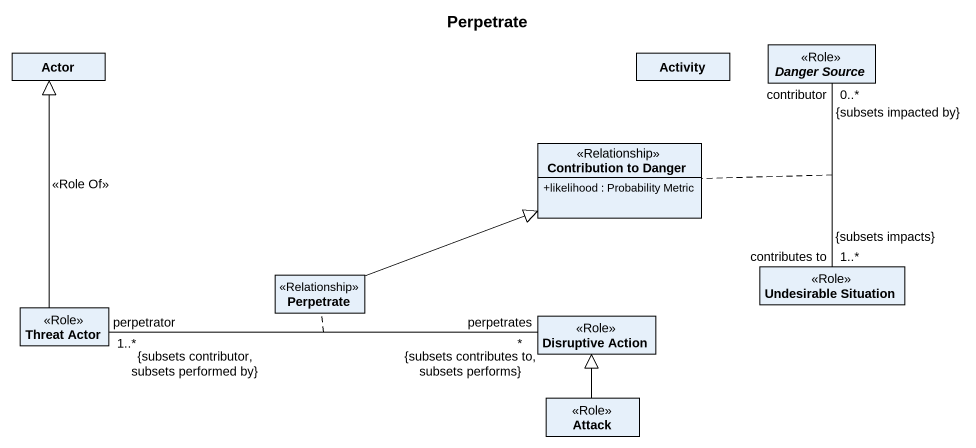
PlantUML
@startuml
title Perpetrate
hide circle
hide empty members
skinparam classAttributeIconSize 0
class "Actor" as Actor_
class Activity
abstract class "Danger Source" as Danger_Source <<Role>>
class "Contribution to Danger" as Contribution_to_Danger <<Relationship>> {
  +likelihood : Probability Metric
}
class Perpetrate <<Relationship>>
class "Undesirable Situation" as Undesirable_Situation <<Role>>
class "Threat Actor" as Threat_Actor <<Role>>
class "Disruptive Action" as Disruptive_Action <<Role>>
class Attack <<Role>>
Perpetrate -right-|> Contribution_to_Danger
Undesirable_Situation "contributes to\n1..*\n{subsets impacts}" -up- "contributor\n0..*\n{subsets impacted by}" Danger_Source
(Undesirable_Situation, Danger_Source) .. Contribution_to_Danger
Threat_Actor -up-|> Actor_ : <<Role Of>>
Threat_Actor "perpetrator\n1..*\n{subsets contributor, subsets performed by}" -right- "perpetrates\n*\n{subsets contributes to, subsets performs}" Disruptive_Action
(Threat_Actor, Disruptive_Action) .. Perpetrate
Attack -up-|> Disruptive_Action
@enduml
